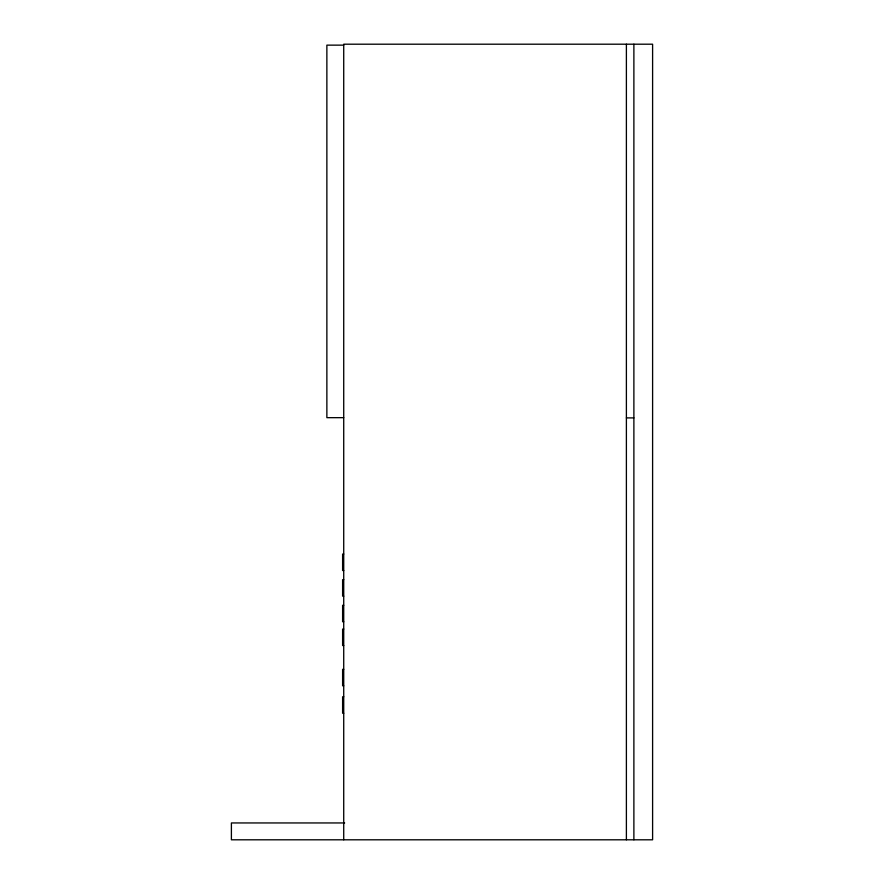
<?xml version="1.0" encoding="UTF-8"?>
<svg xmlns="http://www.w3.org/2000/svg" width="884" height="884" viewBox="0 0 884 884"><rect width="100%" height="100%" fill="white"/><g stroke="black" fill="none" stroke-linecap="round" stroke-linejoin="round"><path stroke-width="1.33" d="M343.721 45.139L326.87 45.139L326.87 417.668L343.721 417.668M626.391 417.9L633.883 417.9M343.721 554.058L342.616 554.058L342.616 570.523L343.721 570.523M343.721 579.672L342.616 579.672L342.616 596.136L343.721 596.136M343.721 605.286L342.616 605.286L342.616 621.75L343.721 621.75M343.721 629.076L342.616 629.076L342.616 645.541L343.721 645.541M343.721 669.321L342.616 669.321L342.616 685.796L343.721 685.796M343.721 696.769L342.616 696.769L342.616 713.233L343.721 713.233M344.638 822.949L231.398 822.949L231.398 839.8L652.602 839.8L652.602 44.2L343.721 44.2L343.721 839.8M633.883 44.2L633.883 839.8M626.391 44.2L626.391 839.8"/></g></svg>
